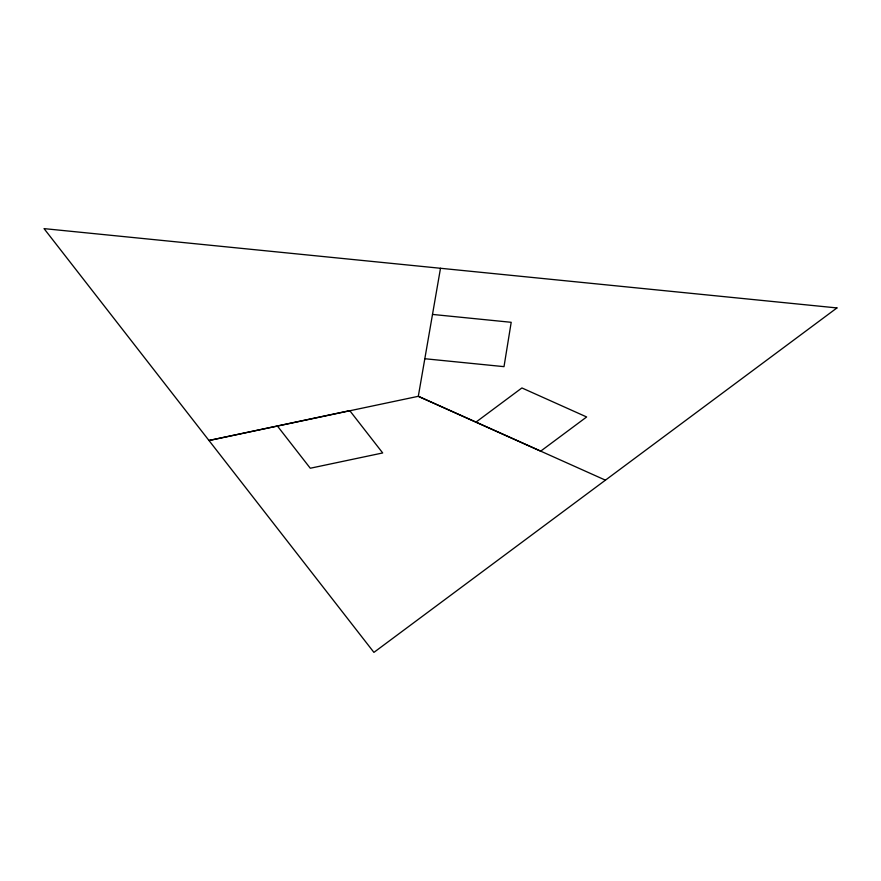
<?xml version="1.0" encoding="UTF-8"?>
<svg xmlns="http://www.w3.org/2000/svg" width="881" height="881" viewBox="0 0 881 881"><rect width="100%" height="100%" fill="white"/><g stroke="black" fill="none" stroke-linecap="round" stroke-linejoin="round"><path stroke-width="1.32" d="M440.5 268.276L418.31 396.307L208.984 440.5L349.757 410.634L382.695 452.955L310.277 468.24L277.537 426.184M475.663 422.351L521.904 387.948L586.647 416.966L540.692 451.149L418.31 396.307L605.434 480.156M432.505 314.429L511.2 322.303L504.009 366.65L424.818 358.732M836.95 307.932L373.918 652.38L44.05 228.62L836.95 307.932"/></g></svg>
